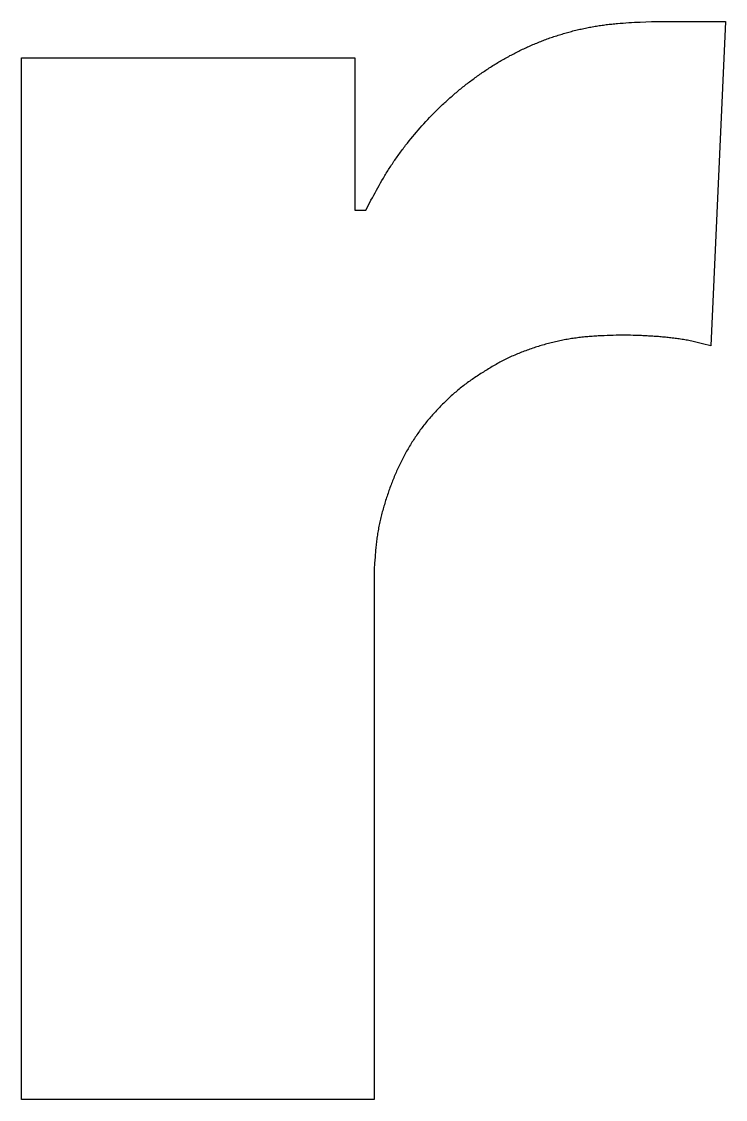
# Model space of a CAD drawing. Extents: x 4 to 389, y 10 to 269.
# Drawn here: x 251.128 to 253.491, y 203.832 to 207.45 of the extents above; entities that cross this region are included whole.
import ezdxf

# ---------------------------------------------------------------- set-up
doc = ezdxf.new("R2010")
doc.units = 0
doc.layers.add('ENGRAVE', color=5, linetype='CONTINUOUS')

msp = doc.modelspace()

# ---------------------------------------------------------------- linework, layer by layer
at = {"layer": 'ENGRAVE'}
msp.add_lwpolyline([(251.1282, 203.8321), (251.1282, 207.3282), (252.2466, 207.3282), (252.2466, 206.8173), (252.2836, 206.8173), (252.2925, 206.8341), (252.3014, 206.8508), (252.3059, 206.8592), (252.3104, 206.8675), (252.3149, 206.8759), (252.3195, 206.8842), (252.3241, 206.8925), (252.3287, 206.9007), (252.3334, 206.909), (252.3382, 206.9172), (252.343, 206.9253), (252.3479, 206.9335), (252.3503, 206.9375), (252.3528, 206.9416), (252.3553, 206.9456), (252.3578, 206.9496), (252.3603, 206.9536), (252.3629, 206.9576), (252.3655, 206.9616), (252.3681, 206.9655), (252.3707, 206.9695), (252.3733, 206.9734), (252.376, 206.9774), (252.3786, 206.9813), (252.3813, 206.9852), (252.384, 206.9891), (252.3867, 206.993), (252.3895, 206.9969), (252.3922, 207.0007), (252.395, 207.0046), (252.3978, 207.0084), (252.4006, 207.0122), (252.4034, 207.0161), (252.4063, 207.0199), (252.4091, 207.0237), (252.412, 207.0274), (252.4149, 207.0312), (252.4178, 207.035), (252.4207, 207.0387), (252.4236, 207.0424), (252.4295, 207.0499), (252.4355, 207.0572), (252.4415, 207.0646), (252.4476, 207.0719), (252.4538, 207.0791), (252.46, 207.0863), (252.4662, 207.0934), (252.4725, 207.1005), (252.4789, 207.1076), (252.4853, 207.1146), (252.4918, 207.1215), (252.4983, 207.1284), (252.5049, 207.1352), (252.5115, 207.142), (252.5182, 207.1487), (252.5216, 207.1521), (252.5249, 207.1554), (252.5283, 207.1587), (252.5317, 207.162), (252.5352, 207.1653), (252.5386, 207.1686), (252.542, 207.1718), (252.5455, 207.1751), (252.549, 207.1783), (252.5525, 207.1815), (252.556, 207.1847), (252.5595, 207.1879), (252.563, 207.1911), (252.5665, 207.1942), (252.5701, 207.1974), (252.5737, 207.2005), (252.5772, 207.2036), (252.5808, 207.2067), (252.5844, 207.2098), (252.5881, 207.2129), (252.5917, 207.2159), (252.5953, 207.219), (252.599, 207.222), (252.6027, 207.225), (252.6063, 207.228), (252.61, 207.231), (252.6137, 207.2339), (252.6175, 207.2369), (252.6212, 207.2398), (252.6249, 207.2427), (252.6287, 207.2456), (252.6325, 207.2485), (252.6363, 207.2513), (252.6401, 207.2542), (252.6439, 207.257), (252.6477, 207.2598), (252.6515, 207.2626), (252.6554, 207.2654), (252.6592, 207.2682), (252.6631, 207.2709), (252.667, 207.2737), (252.6709, 207.2764), (252.6748, 207.2791), (252.6787, 207.2817), (252.6826, 207.2844), (252.6866, 207.287), (252.6905, 207.2897), (252.6945, 207.2923), (252.6985, 207.2949), (252.7025, 207.2974), (252.7065, 207.3), (252.7105, 207.3025), (252.7145, 207.305), (252.7185, 207.3075), (252.7226, 207.31), (252.7267, 207.3125), (252.7307, 207.3149), (252.7348, 207.3173), (252.7389, 207.3197), (252.743, 207.3221), (252.7471, 207.3245), (252.7513, 207.3268), (252.7554, 207.3291), (252.7595, 207.3314), (252.7637, 207.3337), (252.7679, 207.336), (252.7721, 207.3382), (252.7763, 207.3404), (252.7805, 207.3426), (252.7847, 207.3448), (252.7889, 207.3469), (252.7931, 207.3491), (252.7974, 207.3512), (252.8016, 207.3533), (252.8059, 207.3554), (252.8102, 207.3574), (252.8145, 207.3594), (252.8188, 207.3614), (252.8231, 207.3634), (252.8274, 207.3654), (252.8317, 207.3673), (252.8361, 207.3692), (252.8404, 207.3711), (252.8448, 207.373), (252.8492, 207.3749), (252.8535, 207.3767), (252.8579, 207.3785), (252.8623, 207.3803), (252.8667, 207.3821), (252.8711, 207.3838), (252.8756, 207.3855), (252.88, 207.3872), (252.8844, 207.3889), (252.8889, 207.3905), (252.8933, 207.3922), (252.8978, 207.3938), (252.9023, 207.3954), (252.9068, 207.3969), (252.9113, 207.3985), (252.9158, 207.4), (252.9203, 207.4015), (252.9248, 207.403), (252.9293, 207.4044), (252.9338, 207.4058), (252.9384, 207.4072), (252.9429, 207.4086), (252.9475, 207.41), (252.952, 207.4113), (252.9566, 207.4126), (252.9612, 207.4139), (252.9657, 207.4152), (252.9703, 207.4164), (252.9749, 207.4176), (252.9795, 207.4188), (252.9841, 207.42), (252.9887, 207.4211), (252.9933, 207.4222), (252.998, 207.4233), (253.0026, 207.4244), (253.0072, 207.4254), (253.0119, 207.4265), (253.0165, 207.4275), (253.0211, 207.4284), (253.0258, 207.4294), (253.0304, 207.4303), (253.0351, 207.4312), (253.0398, 207.4321), (253.0444, 207.4329), (253.0491, 207.4338), (253.0538, 207.4346), (253.0585, 207.4354), (253.0632, 207.4361), (253.0678, 207.4368), (253.0725, 207.4375), (253.0772, 207.4382), (253.0819, 207.4389), (253.0866, 207.4395), (253.0913, 207.4401), (253.096, 207.4407), (253.1007, 207.4412), (253.1054, 207.4417), (253.1101, 207.4422), (253.1149, 207.4427), (253.1196, 207.4432), (253.1243, 207.4436), (253.129, 207.4441), (253.1385, 207.4448), (253.1479, 207.4456), (253.1574, 207.4462), (253.1668, 207.4469), (253.1763, 207.4474), (253.1858, 207.4479), (253.1953, 207.4484), (253.2047, 207.4489), (253.2237, 207.4497), (253.2427, 207.4505), (253.4915, 207.4505), (253.4421, 206.3619), (253.433, 206.3643), (253.4239, 206.3667), (253.4148, 206.369), (253.4102, 206.3702), (253.4056, 206.3713), (253.4011, 206.3725), (253.3965, 206.3736), (253.3919, 206.3747), (253.3873, 206.3757), (253.3827, 206.3767), (253.3781, 206.3777), (253.3735, 206.3787), (253.3689, 206.3796), (253.3643, 206.3805), (253.3597, 206.3814), (253.3551, 206.3822), (253.3504, 206.383), (253.3458, 206.3837), (253.3411, 206.3844), (253.3365, 206.3851), (253.3318, 206.3858), (253.3271, 206.3864), (253.3225, 206.387), (253.3178, 206.3876), (253.3131, 206.3881), (253.3084, 206.3887), (253.3037, 206.3892), (253.2991, 206.3897), (253.2944, 206.3901), (253.2897, 206.3906), (253.285, 206.391), (253.2803, 206.3915), (253.2756, 206.3919), (253.2709, 206.3923), (253.2662, 206.3927), (253.2615, 206.393), (253.2568, 206.3934), (253.2521, 206.3937), (253.2475, 206.394), (253.2428, 206.3943), (253.2381, 206.3946), (253.2334, 206.3949), (253.2287, 206.3952), (253.224, 206.3954), (253.2193, 206.3957), (253.2146, 206.3959), (253.2099, 206.3961), (253.2005, 206.3964), (253.1911, 206.3967), (253.1816, 206.397), (253.1722, 206.3973), (253.1628, 206.3975), (253.144, 206.3979), (253.1241, 206.3973), (253.1141, 206.397), (253.1041, 206.3967), (253.0942, 206.3964), (253.0842, 206.396), (253.0742, 206.3955), (253.0693, 206.3953), (253.0643, 206.395), (253.0593, 206.3947), (253.0543, 206.3944), (253.0494, 206.3941), (253.0444, 206.3937), (253.0394, 206.3933), (253.0344, 206.3929), (253.0295, 206.3925), (253.0245, 206.3921), (253.0195, 206.3916), (253.0146, 206.3911), (253.0096, 206.3905), (253.0047, 206.39), (252.9997, 206.3894), (252.9948, 206.3887), (252.9898, 206.3881), (252.9849, 206.3874), (252.9799, 206.3867), (252.975, 206.386), (252.9701, 206.3852), (252.9652, 206.3844), (252.9602, 206.3836), (252.9553, 206.3827), (252.9504, 206.3818), (252.9455, 206.3809), (252.9406, 206.3799), (252.9357, 206.3789), (252.9309, 206.3779), (252.926, 206.3768), (252.9211, 206.3757), (252.9163, 206.3746), (252.9114, 206.3734), (252.9066, 206.3723), (252.9017, 206.371), (252.8969, 206.3698), (252.8921, 206.3685), (252.8873, 206.3672), (252.8825, 206.3658), (252.8777, 206.3644), (252.8729, 206.363), (252.8681, 206.3616), (252.8634, 206.3601), (252.8586, 206.3586), (252.8539, 206.3571), (252.8491, 206.3555), (252.8444, 206.3539), (252.8397, 206.3523), (252.8349, 206.3507), (252.8302, 206.349), (252.8255, 206.3473), (252.8209, 206.3456), (252.8162, 206.3439), (252.8115, 206.3421), (252.8069, 206.3403), (252.8022, 206.3384), (252.7976, 206.3366), (252.793, 206.3347), (252.7884, 206.3327), (252.7838, 206.3308), (252.7792, 206.3288), (252.7747, 206.3267), (252.7701, 206.3247), (252.7656, 206.3226), (252.7611, 206.3204), (252.7566, 206.3183), (252.7522, 206.3161), (252.7477, 206.3138), (252.7433, 206.3115), (252.7389, 206.3092), (252.7345, 206.3069), (252.7301, 206.3045), (252.7257, 206.3021), (252.7214, 206.2996), (252.7171, 206.2971), (252.7128, 206.2946), (252.7085, 206.2921), (252.7042, 206.2896), (252.6999, 206.287), (252.6956, 206.2844), (252.6914, 206.2818), (252.6871, 206.2792), (252.6829, 206.2765), (252.6787, 206.2739), (252.6703, 206.2685), (252.6661, 206.2658), (252.6619, 206.2631), (252.6577, 206.2604), (252.6535, 206.2576), (252.6494, 206.2549), (252.6452, 206.2521), (252.6411, 206.2493), (252.637, 206.2464), (252.6329, 206.2436), (252.6288, 206.2407), (252.6248, 206.2378), (252.6208, 206.2349), (252.6168, 206.2319), (252.6128, 206.2289), (252.6088, 206.2258), (252.6049, 206.2228), (252.601, 206.2197), (252.5972, 206.2165), (252.5933, 206.2133), (252.5895, 206.2101), (252.5857, 206.2069), (252.582, 206.2036), (252.5782, 206.2003), (252.5745, 206.197), (252.5708, 206.1936), (252.5672, 206.1902), (252.5635, 206.1868), (252.5599, 206.1834), (252.5563, 206.18), (252.5527, 206.1765), (252.5491, 206.173), (252.5456, 206.1695), (252.542, 206.166), (252.5385, 206.1624), (252.535, 206.1589), (252.5315, 206.1553), (252.5281, 206.1517), (252.5246, 206.1481), (252.5212, 206.1445), (252.5178, 206.1409), (252.5144, 206.1372), (252.5111, 206.1335), (252.5077, 206.1298), (252.5044, 206.1261), (252.5011, 206.1223), (252.4979, 206.1185), (252.4947, 206.1147), (252.4915, 206.1109), (252.4883, 206.1071), (252.4852, 206.1032), (252.482, 206.0993), (252.479, 206.0953), (252.4759, 206.0914), (252.4729, 206.0874), (252.4699, 206.0834), (252.4669, 206.0794), (252.464, 206.0754), (252.4611, 206.0713), (252.4582, 206.0672), (252.4554, 206.0631), (252.4526, 206.059), (252.4498, 206.0549), (252.447, 206.0507), (252.4443, 206.0465), (252.4416, 206.0423), (252.4389, 206.0381), (252.4363, 206.0338), (252.4336, 206.0296), (252.4311, 206.0253), (252.4285, 206.021), (252.426, 206.0167), (252.4235, 206.0124), (252.421, 206.008), (252.4186, 206.0037), (252.4162, 205.9993), (252.4138, 205.9949), (252.4114, 205.9905), (252.4091, 205.9861), (252.4068, 205.9816), (252.4046, 205.9772), (252.4023, 205.9727), (252.4001, 205.9682), (252.398, 205.9638), (252.3958, 205.9592), (252.3937, 205.9547), (252.3916, 205.9502), (252.3896, 205.9457), (252.3875, 205.9411), (252.3855, 205.9365), (252.3835, 205.932), (252.3816, 205.9274), (252.3796, 205.9228), (252.3777, 205.9182), (252.3759, 205.9135), (252.374, 205.9089), (252.3722, 205.9043), (252.3704, 205.8996), (252.3686, 205.8949), (252.3669, 205.8903), (252.3651, 205.8856), (252.3634, 205.8809), (252.3617, 205.8762), (252.3601, 205.8715), (252.3585, 205.8668), (252.3568, 205.862), (252.3553, 205.8573), (252.3537, 205.8526), (252.3522, 205.8478), (252.3506, 205.843), (252.3491, 205.8383), (252.3477, 205.8335), (252.3462, 205.8287), (252.3448, 205.8239), (252.3434, 205.8191), (252.3421, 205.8143), (252.3407, 205.8095), (252.3394, 205.8047), (252.3381, 205.7998), (252.3369, 205.795), (252.3357, 205.7902), (252.3345, 205.7853), (252.3333, 205.7805), (252.3322, 205.7756), (252.3311, 205.7707), (252.33, 205.7659), (252.329, 205.761), (252.328, 205.7561), (252.3271, 205.7512), (252.3261, 205.7463), (252.3253, 205.7414), (252.3244, 205.7365), (252.3236, 205.7316), (252.3228, 205.7267), (252.3221, 205.7217), (252.3214, 205.7168), (252.3207, 205.7119), (252.3201, 205.7069), (252.3195, 205.702), (252.3189, 205.697), (252.3184, 205.6921), (252.3179, 205.6871), (252.3174, 205.6822), (252.317, 205.6772), (252.3165, 205.6722), (252.3161, 205.6673), (252.3157, 205.6623), (252.315, 205.6524), (252.3143, 205.6424), (252.3136, 205.6324), (252.3124, 205.6125), (252.3124, 203.8321)], close=True, dxfattribs=at)

doc.saveas('drawing.dxf')
